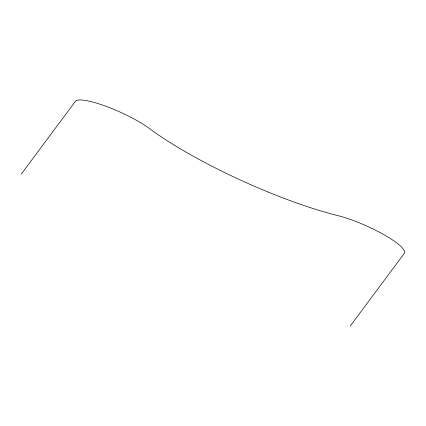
<?xml version="1.0" encoding="UTF-8"?>
<svg xmlns="http://www.w3.org/2000/svg" width="426" height="426" viewBox="0 0 426 426"><rect width="100%" height="100%" fill="white"/><g stroke="black" fill="none" stroke-linecap="round" stroke-linejoin="round"><path stroke-width="0.64" d="M21.3 174.042L75.381 101.361A45.337 9.037 24.3 0 1 105.861 106.239A45.337 9.037 24.3 0 1 149.478 128.551A147.013 29.309 24.3 0 0 338.042 215.673A45.337 9.037 24.3 0 1 384.05 234.774A45.337 9.037 24.3 0 1 404.338 253.353L350.252 326.034"/></g></svg>
